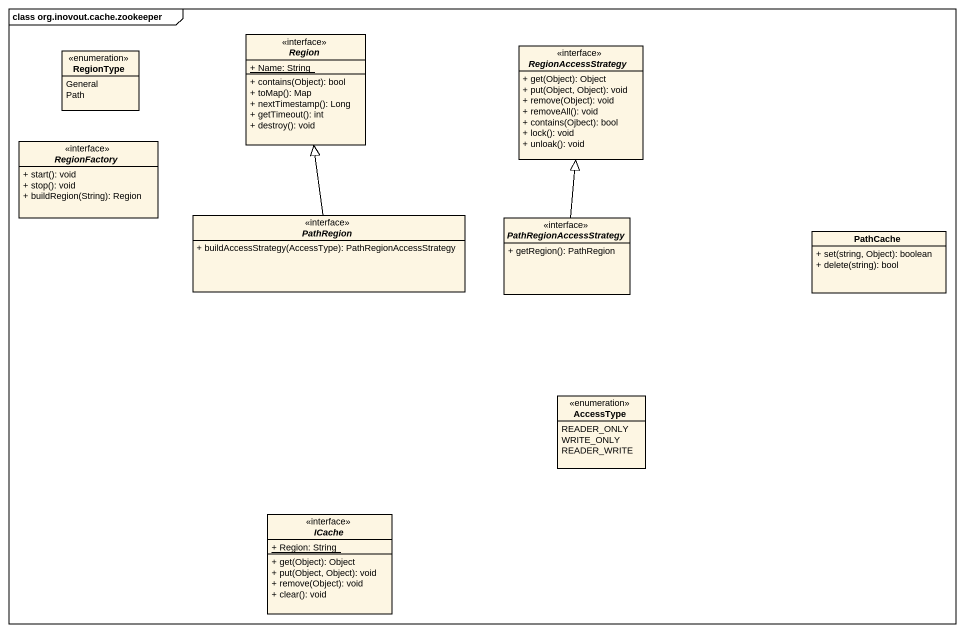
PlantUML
@startuml
mainframe class org.inovout.cache.zookeeper
hide circle
hide empty members
skinparam classAttributeIconSize 0
enum RegionType {
  General
  Path
}
interface Region <<interface>> {
  {static} + Name: String
  + contains(Object): bool
  + toMap(): Map
  + nextTimestamp(): Long
  + getTimeout(): int
  + destroy(): void
}
interface RegionAccessStrategy <<interface>> {
  + get(Object): Object
  + put(Object, Object): void
  + remove(Object): void
  + removeAll(): void
  + contains(Ojbect): bool
  + lock(): void
  + unloak(): void
}
interface RegionFactory <<interface>> {
  + start(): void
  + stop(): void
  + buildRegion(String): Region
}
interface PathRegion <<interface>> {
  + buildAccessStrategy(AccessType): PathRegionAccessStrategy
}
interface PathRegionAccessStrategy <<interface>> {
  + getRegion(): PathRegion
}
class PathCache {
  + set(string, Object): boolean
  + delete(string): bool
}
enum AccessType {
  READER_ONLY
  WRITE_ONLY
  READER_WRITE
}
interface ICache <<interface>> {
  {static} + Region: String
  + get(Object): Object
  + put(Object, Object): void
  + remove(Object): void
  + clear(): void
}
PathRegion -up-|> Region
PathRegionAccessStrategy -up-|> RegionAccessStrategy
@enduml
